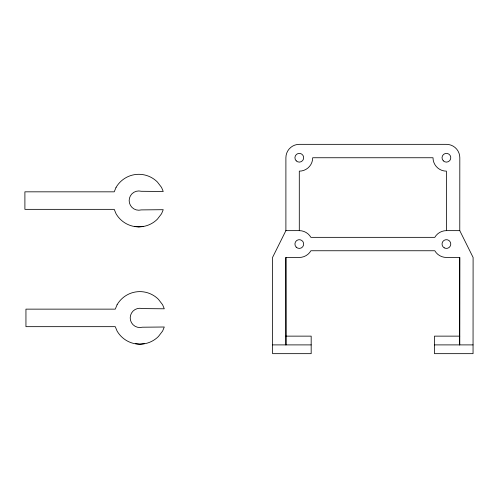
<?xml version="1.0" encoding="UTF-8"?>
<svg xmlns="http://www.w3.org/2000/svg" width="498" height="498" viewBox="0 0 498 498"><rect width="100%" height="100%" fill="white"/><g stroke="black" fill="none" stroke-linecap="round" stroke-linejoin="round"><path stroke-width="0.75" d="M459.754 257.454L459.704 344.896L459.754 257.454L446.407 257.454A13.402 13.402 0 0 1 434.798 250.749L310.908 250.749A13.402 13.402 0 0 1 299.298 257.454L285.896 257.454L285.945 344.896L285.896 257.454M459.754 336.138L434.48 336.138L434.48 353.661L473.05 353.661L473.1 257.454L459.772 230.655L459.816 157.748A13.402 13.402 0 0 0 446.407 144.339L299.298 144.339A13.402 13.402 0 0 0 285.896 157.748L285.896 230.642L272.549 257.454L272.605 353.661L311.175 353.661L311.175 336.138L285.896 336.138M285.877 230.655L299.298 230.642A13.402 13.402 0 0 1 310.908 237.347L434.798 237.347A13.402 13.402 0 0 1 446.407 230.642L459.772 230.655M143.181 226.304L138.805 226.876L134.423 226.304M144.227 343.614L139.851 344.186L135.468 343.614M272.605 344.896L311.175 344.896M434.48 344.896L473.05 344.896M446.407 230.642L446.407 171.15A13.402 13.402 0 0 1 433.005 157.748L312.707 157.748A13.402 13.402 0 0 1 299.298 171.15L299.298 230.642M116.04 187.447L114.223 191.83L24.9 191.83L24.9 209.353L114.223 209.353L116.04 213.735A26.282 26.282 0 0 0 157.387 219.176L161.564 213.735L163.238 209.695L141.295 209.901A9.636 9.636 0 0 1 129.163 200.594A9.636 9.636 0 0 1 141.295 191.282L163.238 191.487L161.564 187.447L157.387 182.007A26.282 26.282 0 0 0 116.04 187.447M117.086 304.757L115.268 309.14L25.946 309.14L25.946 326.663L115.268 326.663L117.086 331.046A26.282 26.282 0 0 0 158.432 336.486L162.609 331.046L164.284 327.005L142.341 327.211A9.636 9.636 0 0 1 130.208 317.905A9.636 9.636 0 0 1 142.341 308.592L164.284 308.797L162.609 304.757L158.432 299.317A26.282 26.282 0 0 0 117.086 304.757M296.204 247.145A4.382 4.382 0 0 0 303.531 245.184A4.382 4.382 0 0 0 298.165 239.818A4.382 4.382 0 0 0 296.204 247.145M296.204 160.848A4.382 4.382 0 0 0 303.531 158.881A4.382 4.382 0 0 0 298.165 153.515A4.382 4.382 0 0 0 296.204 160.848M443.313 160.848A4.382 4.382 0 0 0 450.64 158.881A4.382 4.382 0 0 0 445.274 153.515A4.382 4.382 0 0 0 443.313 160.848M444.216 247.842A4.382 4.382 0 0 0 450.79 244.051A4.382 4.382 0 0 0 444.216 240.254A4.382 4.382 0 0 0 444.216 247.842"/></g></svg>
